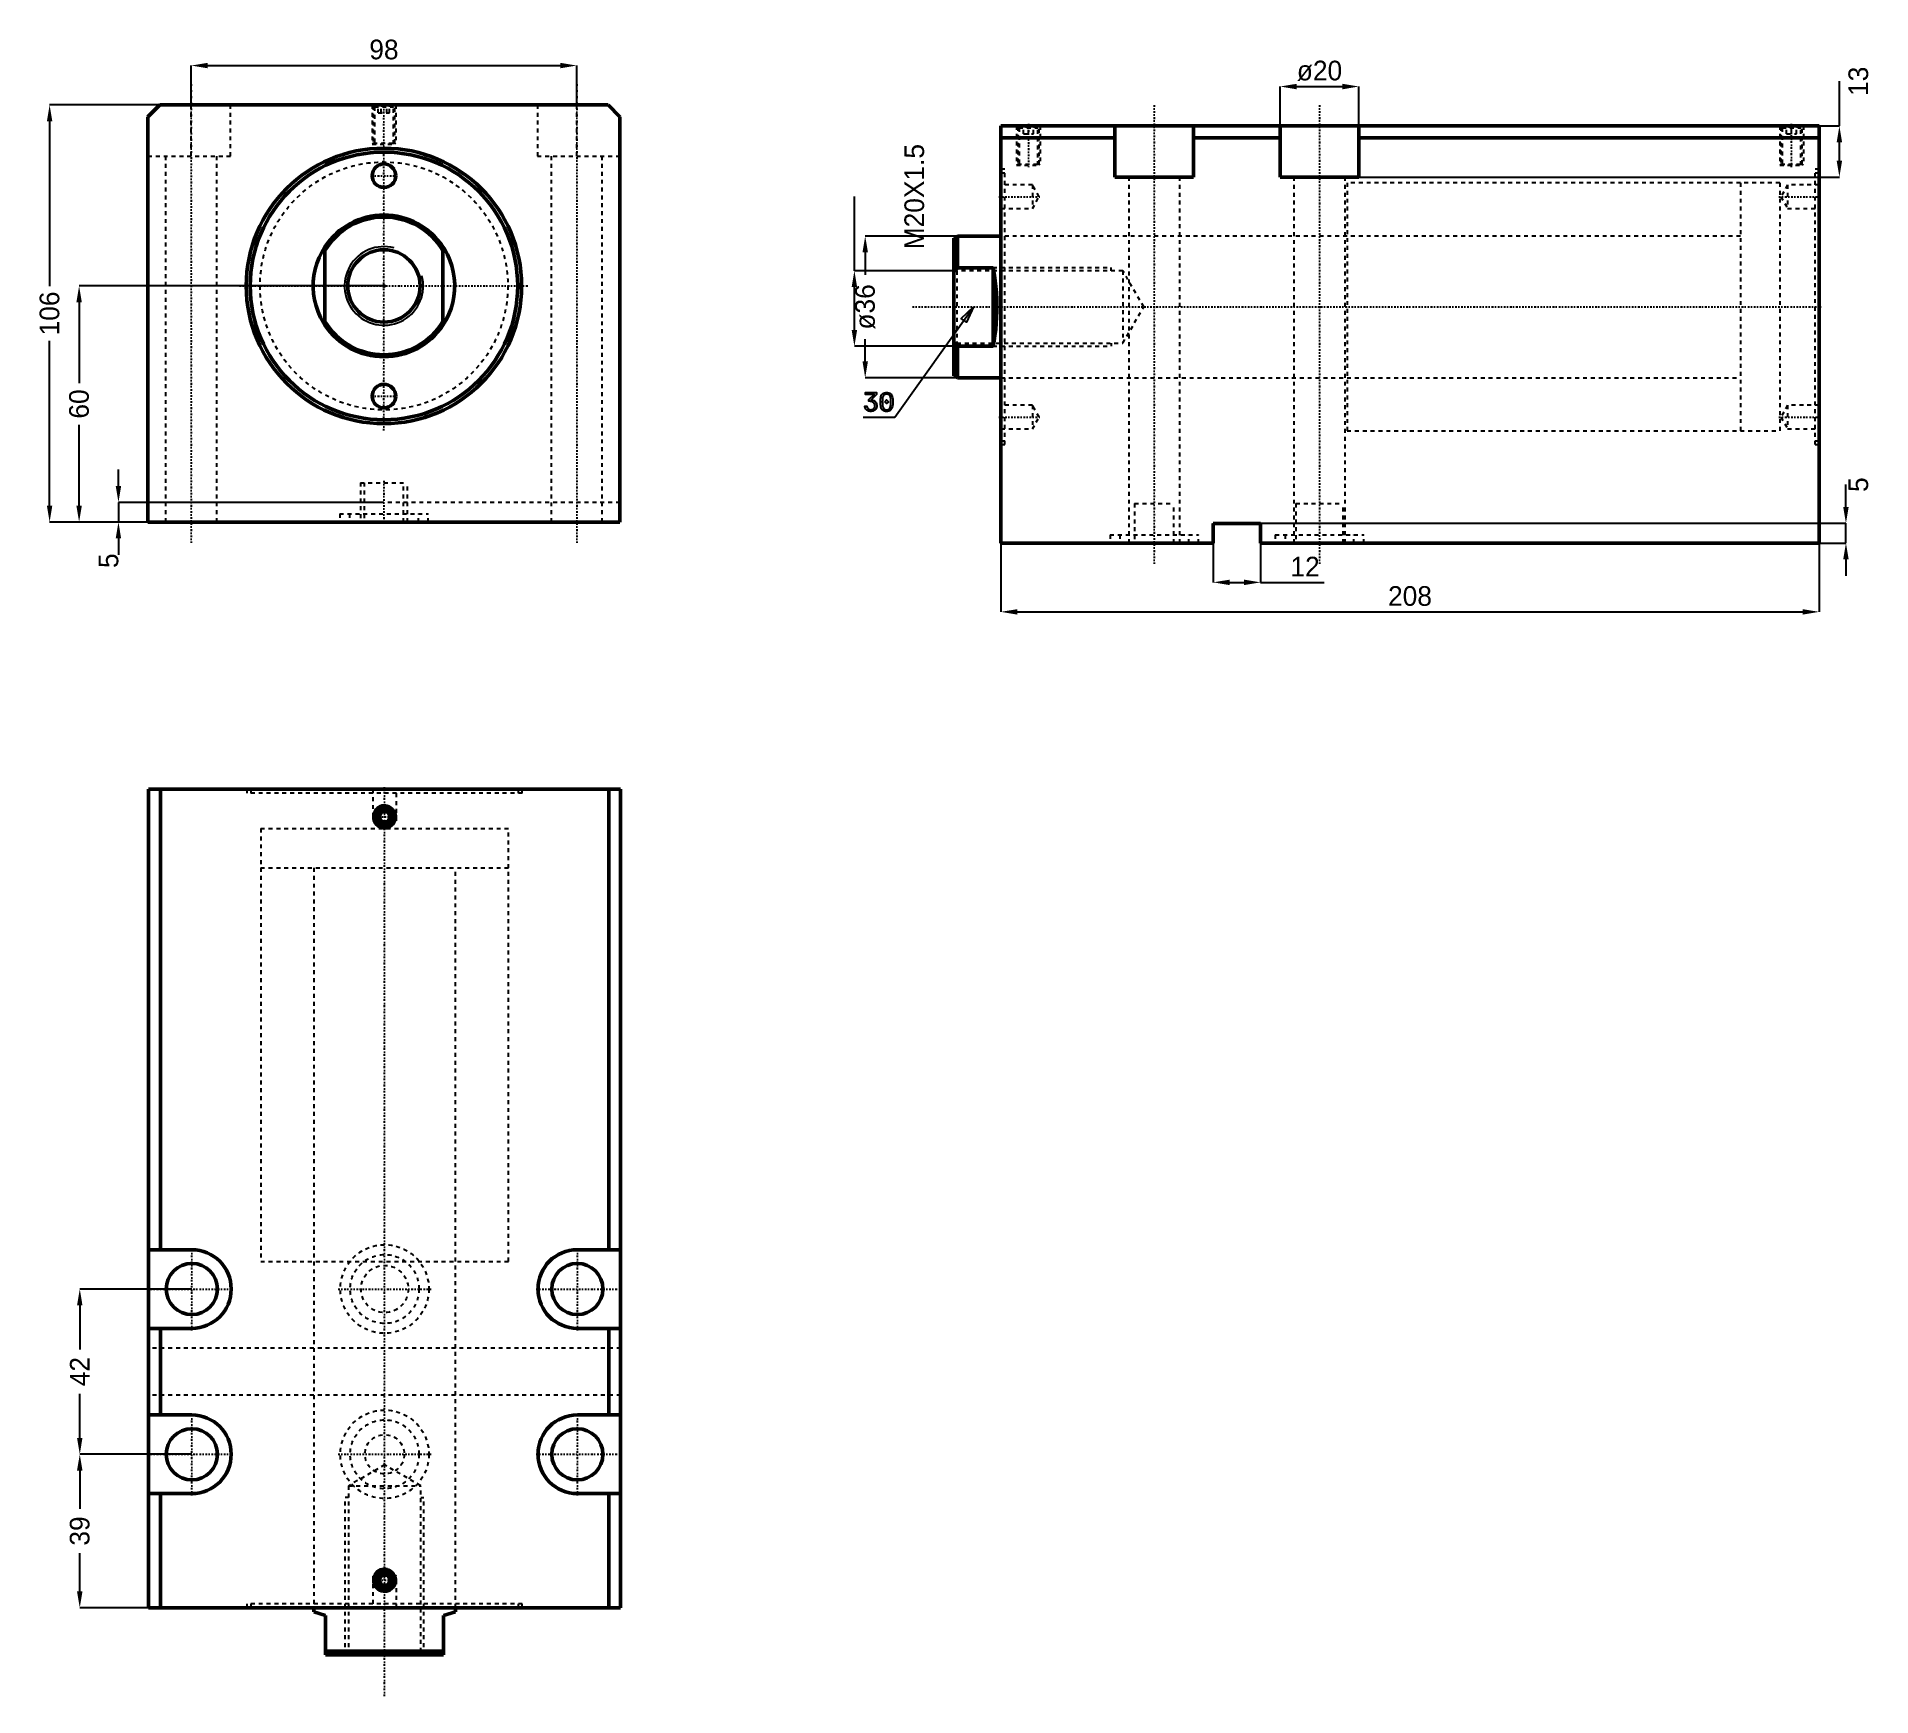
# Model space of a CAD drawing. Header units: millimetres. Extents: x -88 to 378, y -358 to 63.
import ezdxf

# ---------------------------------------------------------------- set-up
doc = ezdxf.new("R2010")
doc.units = ezdxf.units.MM
doc.linetypes.add('Center', pattern=[1.5, 0.45, -0.5, 0.05, -0.5])
doc.linetypes.add('Dashed', pattern=[2, 1, -1])
for name, color, linetype, lineweight in [('2d ConnectionPoints', 7, 'Continuous', 50), ('AM_0', 7, 'Continuous', 50), ('AM_5', 3, 'Continuous', 25), ('AM_7', 7, 'Center', 25), ('AM_9', 6, 'Dashed', 25)]:
    doc.layers.add(name, color=color, linetype=linetype, lineweight=lineweight)
doc.dimstyles.new('ISO-25', dxfattribs={"dimtxt": 2.5, "dimasz": 2.5, "dimexe": 1.25, "dimexo": 0.625, "dimtad": 1, "dimtxsty": 'Standard', "dimcen": 2.5, "dimadec": 0, "dimazin": 0, "dimtfac": 1, "dimtmove": 0, "dimatfit": 3, "dimfxl": 0, "dimarcsym": 0})

# ---------------------------------------------------------------- blocks, each defined once
blk = doc.blocks.new('1_JECX_MF_INLA_63_100_0_rod__0_in_JECX_MF_160_INLA_63_100_0__0')
at = {"layer": 'AM_0'}
for p, q in [((-15, -9.95), (-15, 9.95)), ((15, 9.95), (15, -9.95))]:
    blk.add_line(p, q, dxfattribs=at)
for points in [[(-15, 9.95), (-15.81, 8.6), (-16.5, 7.19), (-17.06, 5.73), (-17.5, 4.22), (-17.8, 2.68), (-17.97, 1.12), (-17.99, -0.45), (-17.89, -2.02), (-17.64, -3.57), (-17.26, -5.1), (-16.75, -6.58), (-16.12, -8.02), (-15.36, -9.39), (-15, -9.95)], [(15, -9.95), (15.81, -8.6), (16.5, -7.19), (17.06, -5.73), (17.5, -4.22), (17.8, -2.68), (17.97, -1.12), (17.99, 0.45), (17.89, 2.02), (17.64, 3.57), (17.26, 5.1), (16.75, 6.58), (16.12, 8.02), (15.36, 9.39), (15, 9.95)]]:
    blk.add_lwpolyline(points, dxfattribs=at)
blk.add_circle((0, 0), 9.19, dxfattribs=at)
for radius, start, end in [(18, 33.5573, 146.4427), (17.5, 31.0027, 148.9973), (17.5, 211.0027, 328.9973), (18, 213.5573, 326.4427)]:
    blk.add_arc((0, 0), radius, start, end, dxfattribs=at)
at = {"layer": 'AM_5'}
blk.add_arc((0, 0), 10, 75, 15, dxfattribs=at)
blk = doc.blocks.new('2_JECX_MF_EXLA_63_100_0_body__0_in_JECX_MF_160_INLA_63_100_0__0')
at = {"layer": 'AM_0'}
for p, q in [((-57, 46), (-60, 43)), ((-60, 43), (-60, -60)), ((57, 46), (-57, 46)), ((60, 43), (57, 46)), ((60, -60), (60, 43)), ((-60, -60), (60, -60))]:
    blk.add_line(p, q, dxfattribs=at)
for centre, radius in [((0, 0), 35), ((0, 0), 34), ((0, 28), 3), ((0, -28), 3)]:
    blk.add_circle(centre, radius, dxfattribs=at)
at = {"layer": 'AM_5', "linetype": 'Dashed'}
for p, q in [((-3, 46), (-3, 36)), ((3, 46), (3, 36))]:
    blk.add_line(p, q, dxfattribs=at)
at = {"layer": 'AM_7'}
for p, q in [((-49, 51.3), (-49, -65.3)), ((49, 51.3), (49, -65.3)), ((0, -36.75), (0, 46.5)), ((-3.15, 28), (3.15, 28)), ((-36.75, 0), (36.75, 0)), ((-3.15, -28), (3.15, -28)), ((0, -49.5), (0, -60.5))]:
    blk.add_line(p, q, dxfattribs=at)
at = {"layer": 'AM_9'}
for p, q in [((-49, 33), (-49, 46)), ((-39, 33), (-39, 46)), ((-3, 46), (-2.73, 45.73)), ((-2.73, 45.73), (-2.73, 36.27)), ((-2.73, 45.73), (2.73, 45.73)), ((-1.9, 46), (-2.4, 45.5)), ((-2.4, 45.5), (2.4, 45.5)), ((-2.4, 45.5), (-2.4, 36)), ((-1.44, 44), (-1.44, 46)), ((-1.44, 44), (1.44, 44)), ((-0.72, 44), (-0.72, 46)), ((0.72, 44), (0.72, 46)), ((1.44, 44), (1.44, 46)), ((2.4, 45.5), (1.9, 46)), ((2.4, 36), (2.4, 45.5)), ((2.73, 45.73), (3, 46)), ((2.73, 36.27), (2.73, 45.73)), ((39, 46), (39, 33)), ((49, 33), (49, 46)), ((-60, 33), (-39, 33)), ((-55.5, 33), (-55.5, -60)), ((-42.5, -60), (-42.5, 33)), ((-2.73, 36.27), (-3, 36)), ((-3, 36), (3, 36)), ((-2.73, 36.27), (2.73, 36.27)), ((3, 36), (2.73, 36.27)), ((39, 33), (60, 33)), ((42.5, 33), (42.5, -60)), ((55.5, -60), (55.5, 33)), ((-6, -50), (6, -50)), ((-6, -50), (-6, -60)), ((-5, -50), (-5, -60)), ((5, -60), (5, -50)), ((6, -60), (6, -50)), ((60, -55), (-60, -55)), ((-11.25, -57.9), (11.25, -57.9)), ((-11.25, -57.9), (-11.25, -60)), ((-8.75, -57.9), (-8.75, -60)), ((8.75, -60), (8.75, -57.9)), ((11.25, -60), (11.25, -57.9))]:
    blk.add_line(p, q, dxfattribs=at)
blk.add_circle((0, 0), 31.5, dxfattribs=at)
blk = doc.blocks.new('*D3')
at = {"layer": 'AM_5', "color": 0, "lineweight": -2}
for p, q in [((-49, 46), (-49, 56)), ((-44.83, 56), (44.83, 56)), ((49, 46), (49, 56))]:
    blk.add_line(p, q, dxfattribs=at)
at = {"layer": 'AM_5', "color": 0}
for points in [[(-44.83, 56.69), (-44.83, 55.31), (-49, 56)], [(44.83, 55.31), (44.83, 56.69), (49, 56)]]:
    blk.add_solid(points, dxfattribs=at)
at = {"layer": 'Defpoints', "color": 0}
for p in [(49, 56), (-49, 46), (49, 46)]:
    blk.add_point(p, dxfattribs=at)
at = {"layer": 'AM_5', "color": 0, "insert": (0, 60.05), "char_height": 5, "attachment_point": 5}
blk.add_mtext('98', dxfattribs=at)
blk = doc.blocks.new('*D4')
at = {"layer": 'AM_5', "color": 0, "lineweight": -2}
for p, q in [((-57, 46), (-85, 46)), ((-85, 41.83), (-85, -0.03)), ((-85, -55.83), (-85, -13.97)), ((-60, -60), (-85, -60))]:
    blk.add_line(p, q, dxfattribs=at)
at = {"layer": 'AM_5', "color": 0}
for points in [[(-84.31, 41.83), (-85.69, 41.83), (-85, 46)], [(-85.69, -55.83), (-84.31, -55.83), (-85, -60)]]:
    blk.add_solid(points, dxfattribs=at)
at = {"layer": 'Defpoints', "color": 0}
for p in [(-57, 46), (-85, -60), (-60, -60)]:
    blk.add_point(p, dxfattribs=at)
at = {"layer": 'AM_5', "color": 0, "insert": (-85, -7), "char_height": 5, "attachment_point": 5, "rotation": 90}
blk.add_mtext('106', dxfattribs=at)
blk = doc.blocks.new('*D5')
at = {"layer": 'AM_5', "color": 0, "lineweight": -2}
for p, q in [((0, 0), (-77.5, 0)), ((-77.5, -4.17), (-77.5, -24.69)), ((-77.5, -55.83), (-77.5, -35.31)), ((-60, -60), (-77.5, -60))]:
    blk.add_line(p, q, dxfattribs=at)
at = {"layer": 'AM_5', "color": 0}
for points in [[(-76.81, -4.17), (-78.19, -4.17), (-77.5, 0)], [(-78.19, -55.83), (-76.81, -55.83), (-77.5, -60)]]:
    blk.add_solid(points, dxfattribs=at)
at = {"layer": 'Defpoints', "color": 0}
for p in [(0, 0), (-77.5, -60), (-60, -60)]:
    blk.add_point(p, dxfattribs=at)
at = {"layer": 'AM_5', "color": 0, "insert": (-77.5, -30), "char_height": 5, "attachment_point": 5, "rotation": 90}
blk.add_mtext('60', dxfattribs=at)
blk = doc.blocks.new('*D6')
at = {"layer": 'AM_5', "color": 0, "lineweight": -2}
for p, q in [((-67.5, -50.83), (-67.5, -46.67)), ((0, -55), (-67.5, -55)), ((-67.5, -55), (-67.5, -60)), ((-60, -60), (-67.5, -60)), ((-67.5, -64.17), (-67.5, -68.33))]:
    blk.add_line(p, q, dxfattribs=at)
at = {"layer": 'AM_5', "color": 0}
for points in [[(-68.19, -50.83), (-66.81, -50.83), (-67.5, -55)], [(-66.81, -64.17), (-68.19, -64.17), (-67.5, -60)]]:
    blk.add_solid(points, dxfattribs=at)
at = {"layer": 'Defpoints', "color": 0}
for p in [(0, -55), (-67.5, -60), (-60, -60)]:
    blk.add_point(p, dxfattribs=at)
at = {"layer": 'AM_5', "color": 0, "insert": (-70, -69.83), "char_height": 5, "attachment_point": 5, "rotation": 90}
blk.add_mtext('5', dxfattribs=at)
blk = doc.blocks.new('1_JECX_MF_INLA_63_100_0_rod__0_in_JECX_MF_160_INLA_63_100_0__4')
at = {"layer": 'AM_0'}
for p, q in [((-18, 0), (-18, -1.03)), ((18, -1.03), (18, 0)), ((-15, -2), (-18, -1.03)), ((-15, -12), (-15, -2)), ((18, -1.03), (15, -2)), ((15, -2), (15, -12)), ((-15, -11), (15, -11)), ((-15, -12), (15, -12))]:
    blk.add_line(p, q, dxfattribs=at)
at = {"layer": 'AM_5', "linetype": 'Dashed'}
for p, q in [((-10, -12), (-10, 28)), ((-9.19, 28), (-10, 28)), ((9.19, 28), (10, 28)), ((10, -12), (10, 28))]:
    blk.add_line(p, q, dxfattribs=at)
at = {"layer": 'AM_7'}
blk.add_line((0, -22.5), (0, 208.5), dxfattribs=at)
at = {"layer": 'AM_9'}
for p, q in [((-31.5, 198), (31.5, 198)), ((-31.5, 198), (-31.5, 188)), ((31.5, 188), (31.5, 198)), ((-31.5, 188), (31.5, 188)), ((-18, 188), (-18, 0)), ((18, 0), (18, 188)), ((0, 36.3), (-9.19, 31)), ((9.19, 31), (0, 36.3)), ((-9.19, 31), (9.19, 31)), ((-9.19, 31), (-9.19, -11.19)), ((9.19, -11.19), (9.19, 31)), ((-9.19, -11.19), (-10, -12)), ((-9.19, -11.19), (9.19, -11.19)), ((10, -12), (9.19, -11.19))]:
    blk.add_line(p, q, dxfattribs=at)
blk = doc.blocks.new('2_JECX_MF_EXLA_63_100_0_body__0_in_JECX_MF_160_INLA_63_100_0__4')
at = {"layer": 'AM_0'}
for p, q in [((60, 208), (-60, 208)), ((-60, 208), (-60, 0)), ((-57, 208), (-57, 91)), ((57, 208), (57, 91)), ((60, 208), (60, 0)), ((-0.72, 202.25), (-1.44, 201)), ((-1.44, 201), (-0.72, 199.75)), ((0.72, 202.25), (-0.72, 202.25)), ((1.44, 201), (0.72, 202.25)), ((0.72, 199.75), (1.44, 201)), ((-0.72, 199.75), (0.72, 199.75)), ((-49, 91), (-60, 91)), ((60, 91), (49, 91)), ((-60, 71), (-49, 71)), ((-57, 71), (-57, 49)), ((49, 71), (60, 71)), ((57, 71), (57, 49)), ((-49, 49), (-60, 49)), ((60, 49), (49, 49)), ((-60, 29), (-49, 29)), ((-57, 29), (-57, 0)), ((49, 29), (60, 29)), ((57, 29), (57, 0)), ((-0.72, 8.25), (-1.44, 7)), ((-1.44, 7), (-0.72, 5.75)), ((0.72, 8.25), (-0.72, 8.25)), ((-0.72, 5.75), (0.72, 5.75)), ((1.44, 7), (0.72, 8.25)), ((0.72, 5.75), (1.44, 7)), ((60, 0), (-60, 0))]:
    blk.add_line(p, q, dxfattribs=at)
for centre, radius in [((0, 201), 2.73), ((0, 201), 2.4), ((0, 201), 1.9), ((-49, 81), 6.5), ((49, 81), 6.5), ((-49, 39), 6.5), ((49, 39), 6.5), ((0, 7), 2.73), ((0, 7), 2.4), ((0, 7), 1.9)]:
    blk.add_circle(centre, radius, dxfattribs=at)
for centre, start, end in [((-49, 81), 270, 90), ((49, 81), 90, 270), ((-49, 39), 270, 90), ((49, 39), 90, 270)]:
    blk.add_arc(centre, 10, start, end, dxfattribs=at)
at = {"layer": 'AM_5'}
for centre in [(0, 201), (0, 7)]:
    blk.add_arc(centre, 3, 75, 15, dxfattribs=at)
at = {"layer": 'AM_7'}
for p, q in [((-3.15, 201), (3.15, 201)), ((-49, 70.5), (-49, 91.5)), ((49, 70.5), (49, 91.5)), ((-59.5, 81), (-38.5, 81)), ((-11.81, 81), (11.81, 81)), ((38.5, 81), (59.5, 81)), ((-49, 28.5), (-49, 49.5)), ((49, 28.5), (49, 49.5)), ((-59.5, 39), (-38.5, 39)), ((-11.81, 39), (11.81, 39)), ((38.5, 39), (59.5, 39)), ((-3.15, 7), (3.15, 7))]:
    blk.add_line(p, q, dxfattribs=at)
at = {"layer": 'AM_9'}
for p, q in [((-35, 208), (-35, 207)), ((35, 207), (-35, 207)), ((-34, 208), (-34, 207)), ((-3, 208), (-3, 200)), ((3, 200), (3, 208)), ((34, 207), (34, 208)), ((35, 207), (35, 208)), ((-31.5, 198), (31.5, 198)), ((-31.5, 198), (-31.5, 88)), ((-3, 200), (3, 200)), ((-3, 200), (0, 198.27)), ((0, 198.27), (3, 200)), ((31.5, 88), (31.5, 198)), ((-31.5, 88), (31.5, 88)), ((-18, 88), (-18, 0)), ((18, 0), (18, 88)), ((60, 66), (-60, 66)), ((60, 54), (-60, 54)), ((0, 9.73), (-3, 8)), ((3, 8), (0, 9.73)), ((-3, 8), (3, 8)), ((-3, 8), (-3, 0)), ((3, 0), (3, 8)), ((35, 1), (-35, 1)), ((-35, 1), (-35, 0)), ((-34, 1), (-34, 0)), ((34, 0), (34, 1)), ((35, 0), (35, 1))]:
    blk.add_line(p, q, dxfattribs=at)
for centre, radius in [((0, 81), 11.25), ((0, 81), 8.75), ((0, 81), 6), ((0, 39), 11.25), ((0, 39), 8.75), ((0, 39), 5)]:
    blk.add_circle(centre, radius, dxfattribs=at)
blk = doc.blocks.new('*D12')
at = {"layer": 'AM_5', "color": 0, "lineweight": -2}
for p, q in [((-48.83, -254.91), (-77.33, -254.91)), ((-77.33, -259.08), (-77.33, -270.25)), ((-77.33, -292.75), (-77.33, -281.58)), ((-48.83, -296.91), (-77.33, -296.91))]:
    blk.add_line(p, q, dxfattribs=at)
at = {"layer": 'AM_5', "color": 0}
for points in [[(-78.03, -259.08), (-76.64, -259.08), (-77.33, -254.91)], [(-78.03, -292.75), (-76.64, -292.75), (-77.33, -296.91)]]:
    blk.add_solid(points, dxfattribs=at)
at = {"layer": 'Defpoints', "color": 0}
for p in [(-77.33, -254.91), (-48.83, -254.91), (-48.83, -296.91)]:
    blk.add_point(p, dxfattribs=at)
at = {"layer": 'AM_5', "color": 0, "insert": (-77.33, -275.91), "char_height": 5, "attachment_point": 5, "rotation": 90}
blk.add_mtext('42', dxfattribs=at)
blk = doc.blocks.new('*D13')
at = {"layer": 'AM_5', "color": 0, "lineweight": -2}
for p, q in [((-48.83, -296.91), (-77.33, -296.91)), ((-77.33, -301.08), (-77.33, -310.75)), ((-77.33, -331.75), (-77.33, -322.08)), ((-59.83, -335.91), (-77.33, -335.91))]:
    blk.add_line(p, q, dxfattribs=at)
at = {"layer": 'AM_5', "color": 0}
for points in [[(-78.03, -301.08), (-76.64, -301.08), (-77.33, -296.91)], [(-78.03, -331.75), (-76.64, -331.75), (-77.33, -335.91)]]:
    blk.add_solid(points, dxfattribs=at)
at = {"layer": 'Defpoints', "color": 0}
for p in [(-48.83, -296.91), (-77.33, -335.91), (-59.83, -335.91)]:
    blk.add_point(p, dxfattribs=at)
at = {"layer": 'AM_5', "color": 0, "insert": (-77.33, -316.41), "char_height": 5, "attachment_point": 5, "rotation": 90}
blk.add_mtext('39', dxfattribs=at)
blk = doc.blocks.new('1_JECX_MF_INLA_63_100_0_rod__0_in_JECX_MF_160_INLA_63_100_0__2')
at = {"layer": 'AM_0'}
for p, q in [((-11, 18), (-12, 17.5)), ((-12, 17.5), (-12, -17.5)), ((0, 18), (-11, 18)), ((-11, 18), (-11, 9.95)), ((-11, 9.95), (-12, 9.01)), ((-2, 9.95), (-11, 9.95)), ((-2, 9.95), (-2, -9.95)), ((-12, -9.01), (-11, -9.95)), ((-11, -9.95), (-2, -9.95)), ((-11, -9.95), (-11, -18)), ((-12, -17.5), (-11, -18)), ((-11, -18), (0, -18))]:
    blk.add_line(p, q, dxfattribs=at)
blk.add_lwpolyline([(-2, -9.95), (-1.74, -8.6), (-1.51, -7.19), (-1.33, -5.73), (-1.19, -4.22), (-1.09, -2.68), (-1.04, -1.12), (-1.03, 0.45), (-1.06, 2.02), (-1.14, 3.57), (-1.26, 5.1), (-1.43, 6.58), (-1.64, 8.02), (-1.88, 9.39), (-2, 9.95)], dxfattribs=at)
at = {"layer": 'AM_5', "linetype": 'Dashed'}
for p, q in [((-12, 10), (28, 10)), ((28, 9.19), (28, 10)), ((28, -9.19), (28, -10)), ((-12, -10), (28, -10))]:
    blk.add_line(p, q, dxfattribs=at)
at = {"layer": 'AM_7'}
blk.add_line((-22.5, 0), (208.5, 0), dxfattribs=at)
at = {"layer": 'AM_9'}
for p, q in [((198, 31.5), (188, 31.5)), ((188, 31.5), (188, -31.5)), ((198, 31.5), (198, -31.5)), ((188, 18), (0, 18)), ((-11.19, 9.19), (-12, 10)), ((31, 9.19), (-11.19, 9.19)), ((-11.19, 9.19), (-11.19, -9.19)), ((36.3, 0), (31, 9.19)), ((31, 9.19), (31, -9.19)), ((31, -9.19), (36.3, 0)), ((-12, -10), (-11.19, -9.19)), ((-11.19, -9.19), (31, -9.19)), ((0, -18), (188, -18)), ((188, -31.5), (198, -31.5))]:
    blk.add_line(p, q, dxfattribs=at)
blk = doc.blocks.new('2_JECX_MF_EXLA_63_100_0_body__0_in_JECX_MF_160_INLA_63_100_0__2')
at = {"layer": 'AM_0'}
for p, q in [((0, -60), (0, 46)), ((208, 46), (0, 46)), ((29, 43), (0, 43)), ((29, 33), (29, 46)), ((49, 33), (49, 46)), ((71, 43), (49, 43)), ((71, 33), (71, 46)), ((91, 33), (91, 46)), ((208, 43), (91, 43)), ((208, -60), (208, 46)), ((29, 33), (49, 33)), ((71, 33), (91, 33)), ((66, -55), (54, -55)), ((54, -55), (54, -60)), ((66, -60), (66, -55)), ((54, -60), (0, -60)), ((208, -60), (66, -60))]:
    blk.add_line(p, q, dxfattribs=at)
at = {"layer": 'AM_5', "linetype": 'Dashed'}
for p, q in [((4, 46), (4, 36)), ((10, 46), (10, 36)), ((198, 46), (198, 36)), ((204, 46), (204, 36))]:
    blk.add_line(p, q, dxfattribs=at)
at = {"layer": 'AM_7'}
for p, q in [((39, 51.3), (39, -65.3)), ((81, 51.3), (81, -65.3)), ((7, 46.5), (7, 35.5)), ((201, 35.5), (201, 46.5)), ((-0.49, 28), (10.22, 28)), ((197.78, 28), (208.49, 28)), ((-0.49, -28), (10.22, -28)), ((197.78, -28), (208.49, -28))]:
    blk.add_line(p, q, dxfattribs=at)
at = {"layer": 'AM_9'}
for p, q in [((4, 46), (4.27, 45.73)), ((4.27, 45.73), (4.27, 36.27)), ((4.27, 45.73), (9.73, 45.73)), ((5.1, 46), (4.6, 45.5)), ((4.6, 45.5), (4.6, 36)), ((4.6, 45.5), (9.4, 45.5)), ((5.75, 44), (5.75, 46)), ((5.75, 44), (8.25, 44)), ((7, 44), (7, 46)), ((8.25, 44), (8.25, 46)), ((9.4, 45.5), (8.9, 46)), ((9.4, 36), (9.4, 45.5)), ((9.73, 45.73), (10, 46)), ((9.73, 36.27), (9.73, 45.73)), ((198, 46), (198.27, 45.73)), ((198.27, 45.73), (198.27, 36.27)), ((198.27, 45.73), (203.73, 45.73)), ((199.1, 46), (198.6, 45.5)), ((198.6, 45.5), (203.4, 45.5)), ((198.6, 45.5), (198.6, 36)), ((199.75, 44), (199.75, 46)), ((199.75, 44), (202.25, 44)), ((201, 44), (201, 46)), ((202.25, 44), (202.25, 46)), ((203.4, 45.5), (202.9, 46)), ((203.4, 36), (203.4, 45.5)), ((203.73, 45.73), (204, 46)), ((203.73, 36.27), (203.73, 45.73)), ((1, 35), (0, 35)), ((1, 34), (0, 34)), ((1, -35), (1, 35)), ((4.27, 36.27), (4, 36)), ((4, 36), (10, 36)), ((4.27, 36.27), (9.73, 36.27)), ((10, 36), (9.73, 36.27)), ((32.5, 33), (32.5, -60)), ((45.5, -60), (45.5, 33)), ((74.5, 33), (74.5, -60)), ((87.5, -60), (87.5, 33)), ((198.27, 36.27), (198, 36)), ((198, 36), (204, 36)), ((198.27, 36.27), (203.73, 36.27)), ((204, 36), (203.73, 36.27)), ((207, -35), (207, 35)), ((208, 35), (207, 35)), ((208, 34), (207, 34)), ((8, 31), (0, 31)), ((9.73, 28), (8, 31)), ((8, 31), (8, 25)), ((8, 25), (9.73, 28)), ((198, 31.5), (88, 31.5)), ((88, 31.5), (88, -31.5)), ((198, 31.5), (198, -31.5)), ((200, 31), (198.27, 28)), ((198.27, 28), (200, 25)), ((208, 31), (200, 31)), ((200, 31), (200, 25)), ((0, 25), (8, 25)), ((200, 25), (208, 25)), ((88, 18), (0, 18)), ((0, -18), (88, -18)), ((8, -25), (0, -25)), ((9.73, -28), (8, -25)), ((8, -25), (8, -31)), ((200, -25), (198.27, -28)), ((208, -25), (200, -25)), ((200, -25), (200, -31)), ((0, -31), (8, -31)), ((8, -31), (9.73, -28)), ((88, -31.5), (198, -31.5)), ((198.27, -28), (200, -31)), ((200, -31), (208, -31)), ((0, -34), (1, -34)), ((0, -35), (1, -35)), ((207, -34), (208, -34)), ((207, -35), (208, -35)), ((34, -50), (44, -50)), ((34, -50), (34, -60)), ((44, -60), (44, -50)), ((75, -50), (87, -50)), ((75, -50), (75, -60)), ((87, -60), (87, -50)), ((27.75, -57.9), (50.25, -57.9)), ((27.75, -57.9), (27.75, -60)), ((30.25, -57.9), (30.25, -60)), ((47.75, -60), (47.75, -57.9)), ((50.25, -60), (50.25, -57.9)), ((69.75, -57.9), (92.25, -57.9)), ((69.75, -57.9), (69.75, -60)), ((72.25, -57.9), (72.25, -60)), ((89.75, -60), (89.75, -57.9)), ((92.25, -60), (92.25, -57.9))]:
    blk.add_line(p, q, dxfattribs=at)
blk = doc.blocks.new('*D24')
at = {"layer": 'AM_5', "color": 0, "lineweight": -2}
for p, q in [((227.85, 40.67), (227.85, 50.67)), ((232.02, 50.67), (243.68, 50.67)), ((247.85, 40.67), (247.85, 50.67))]:
    blk.add_line(p, q, dxfattribs=at)
at = {"layer": 'AM_5', "color": 0}
for points in [[(232.02, 51.36), (232.02, 49.97), (227.85, 50.67)], [(243.68, 51.36), (243.68, 49.97), (247.85, 50.67)]]:
    blk.add_solid(points, dxfattribs=at)
at = {"layer": 'Defpoints', "color": 0}
for p in [(247.85, 50.67), (227.85, 40.67), (247.85, 40.67)]:
    blk.add_point(p, dxfattribs=at)
at = {"layer": 'AM_5', "color": 0, "insert": (237.85, 54.67), "char_height": 5, "attachment_point": 5}
blk.add_mtext('ø20', dxfattribs=at)
blk = doc.blocks.new('*D25')
at = {"layer": 'AM_5', "color": 0, "lineweight": -2}
for p, q in [((370.02, 40.67), (370.02, 52)), ((247.85, 40.67), (370.02, 40.67)), ((370.02, 31.83), (370.02, 36.5)), ((247.85, 27.67), (370.02, 27.67))]:
    blk.add_line(p, q, dxfattribs=at)
at = {"layer": 'AM_5', "color": 0}
for points in [[(369.32, 36.5), (370.71, 36.5), (370.02, 40.67)], [(369.32, 31.83), (370.71, 31.83), (370.02, 27.67)]]:
    blk.add_solid(points, dxfattribs=at)
at = {"layer": 'Defpoints', "color": 0}
for p in [(247.85, 40.67), (370.02, 40.67), (247.85, 27.67)]:
    blk.add_point(p, dxfattribs=at)
at = {"layer": 'AM_5', "color": 0, "insert": (374.85, 52), "char_height": 5, "attachment_point": 5, "rotation": 90}
blk.add_mtext('13', dxfattribs=at)
blk = doc.blocks.new('*D26')
at = {"layer": 'AM_5', "color": 0, "lineweight": -2}
for p, q in [((156.85, -65.33), (156.85, -82.83)), ((364.85, -65.33), (364.85, -82.83)), ((161.02, -82.83), (360.68, -82.83))]:
    blk.add_line(p, q, dxfattribs=at)
at = {"layer": 'AM_5', "color": 0}
for points in [[(161.02, -82.14), (161.02, -83.53), (156.85, -82.83)], [(360.68, -82.14), (360.68, -83.53), (364.85, -82.83)]]:
    blk.add_solid(points, dxfattribs=at)
at = {"layer": 'Defpoints', "color": 0}
for p in [(156.85, -65.33), (364.85, -65.33), (364.85, -82.83)]:
    blk.add_point(p, dxfattribs=at)
at = {"layer": 'AM_5', "color": 0, "insert": (260.85, -78.83), "char_height": 5, "attachment_point": 5}
blk.add_mtext('208', dxfattribs=at)
blk = doc.blocks.new('*D27')
at = {"layer": 'AM_5', "color": 0, "lineweight": -2}
for p, q in [((145.85, 12.67), (122.35, 12.67)), ((122.35, 8.5), (122.35, 2.83)), ((122.35, -19.17), (122.35, -13.5)), ((145.85, -23.33), (122.35, -23.33))]:
    blk.add_line(p, q, dxfattribs=at)
at = {"layer": 'AM_5', "color": 0}
for points in [[(121.66, 8.5), (123.05, 8.5), (122.35, 12.67)], [(121.66, -19.17), (123.05, -19.17), (122.35, -23.33)]]:
    blk.add_solid(points, dxfattribs=at)
at = {"layer": 'Defpoints', "color": 0}
for p in [(122.35, 12.67), (145.85, 12.67), (145.85, -23.33)]:
    blk.add_point(p, dxfattribs=at)
at = {"layer": 'AM_5', "color": 0, "insert": (122.35, -5.33), "char_height": 5, "attachment_point": 5, "rotation": 90}
blk.add_mtext('ø36', dxfattribs=at)
blk = doc.blocks.new('*D28')
at = {"layer": 'AM_5', "color": 0, "lineweight": -2}
for p, q in [((210.85, -60.33), (210.85, -75.33)), ((222.85, -65.33), (222.85, -75.33)), ((215.02, -75.33), (218.68, -75.33)), ((222.85, -75.33), (239.02, -75.33))]:
    blk.add_line(p, q, dxfattribs=at)
at = {"layer": 'AM_5', "color": 0}
for points in [[(215.02, -74.64), (215.02, -76.03), (210.85, -75.33)], [(218.68, -74.64), (218.68, -76.03), (222.85, -75.33)]]:
    blk.add_solid(points, dxfattribs=at)
at = {"layer": 'Defpoints', "color": 0}
for p in [(210.85, -60.33), (222.85, -65.33), (222.85, -75.33)]:
    blk.add_point(p, dxfattribs=at)
at = {"layer": 'AM_5', "color": 0, "insert": (234.18, -71.33), "char_height": 5, "attachment_point": 5}
blk.add_mtext('12', dxfattribs=at)
blk = doc.blocks.new('*D29')
at = {"layer": 'AM_5', "color": 0, "lineweight": -2}
for p, q in [((371.68, -56.17), (371.68, -50.5)), ((210.85, -60.33), (371.68, -60.33)), ((371.68, -65.33), (371.68, -60.33)), ((222.85, -65.33), (371.68, -65.33)), ((371.68, -69.5), (371.68, -73.67))]:
    blk.add_line(p, q, dxfattribs=at)
at = {"layer": 'AM_5', "color": 0}
for points in [[(370.99, -56.17), (372.38, -56.17), (371.68, -60.33)], [(370.99, -69.5), (372.38, -69.5), (371.68, -65.33)]]:
    blk.add_solid(points, dxfattribs=at)
at = {"layer": 'Defpoints', "color": 0}
for p in [(210.85, -60.33), (222.85, -65.33), (371.68, -65.33)]:
    blk.add_point(p, dxfattribs=at)
at = {"layer": 'AM_5', "color": 0, "insert": (374.85, -50.5), "char_height": 5, "attachment_point": 5, "rotation": 90}
blk.add_mtext('5', dxfattribs=at)
blk = doc.blocks.new('*D30')
at = {"layer": 'AM_5', "color": 0, "lineweight": -2}
for p, q in [((119.6, 3.86), (119.6, 22.69)), ((145.66, 3.86), (119.6, 3.86)), ((119.6, -11.17), (119.6, -0.31)), ((144.85, -15.33), (119.6, -15.33))]:
    blk.add_line(p, q, dxfattribs=at)
at = {"layer": 'AM_5', "color": 0}
for points in [[(118.91, -0.31), (120.3, -0.31), (119.6, 3.86)], [(118.91, -11.17), (120.3, -11.17), (119.6, -15.33)]]:
    blk.add_solid(points, dxfattribs=at)
at = {"layer": 'Defpoints', "color": 0}
for p in [(145.66, 3.86), (119.6, -15.33), (144.85, -15.33)]:
    blk.add_point(p, dxfattribs=at)
at = {"layer": 'AM_5', "color": 0, "insert": (134.85, 22.69), "char_height": 5, "attachment_point": 5, "rotation": 90}
blk.add_mtext('M20X1.5', dxfattribs=at)

msp = doc.modelspace()

# ---------------------------------------------------------------- linework, layer by layer
at = {"layer": '2d ConnectionPoints'}
for p in [(0, 0), (156.851, -5.333), (0.168, -335.913)]:
    msp.add_point(p, dxfattribs=at)
at = {"layer": 'AM_5'}
for p, q in [((129.851, -33.333), (149.851, -5.333)), ((121.851, -33.333), (129.851, -33.333))]:
    msp.add_line(p, q, dxfattribs=at)
for points in [[(149.851, -5.333), (148.107, -9.208), (146.751, -8.239), (149.851, -5.333)], [(122.783, -30.526), (122.783, -30.526), (122.789, -30.637), (122.818, -30.791), (122.818, -30.791), (122.872, -30.933), (122.922, -31.02), (122.922, -31.02), (122.981, -31.101), (123.083, -31.207), (123.083, -31.207), (123.202, -31.296), (123.29, -31.345), (123.29, -31.345), (123.384, -31.386), (123.529, -31.431), (123.529, -31.431), (123.68, -31.455), (123.784, -31.459), (123.784, -31.459), (123.895, -31.455), (124.055, -31.43), (124.055, -31.43), (124.209, -31.385), (124.308, -31.344), (124.308, -31.344), (124.401, -31.294), (124.527, -31.204), (124.527, -31.204), (124.635, -31.097), (124.698, -31.016), (124.698, -31.016), (124.75, -30.928), (124.807, -30.787), (124.807, -30.787), (124.838, -30.634), (124.844, -30.526), (124.844, -30.526), (124.836, -30.373), (124.793, -30.16), (124.793, -30.16), (124.713, -29.97), (124.639, -29.855), (124.639, -29.855), (124.551, -29.751), (124.397, -29.615), (124.397, -29.615), (124.215, -29.503), (124.079, -29.443), (124.079, -29.443), (123.932, -29.393), (123.699, -29.339), (123.699, -29.339), (123.448, -29.31), (123.271, -29.304), (123.271, -28.849), (124.59, -27.556), (122.387, -27.556), (122.387, -27.12), (125.208, -27.12), (125.208, -27.575), (123.859, -28.908), (123.859, -28.908), (124.153, -28.976), (124.528, -29.123), (124.528, -29.123), (124.823, -29.324), (124.976, -29.488), (124.976, -29.488), (125.097, -29.671), (125.228, -29.968), (125.228, -29.968), (125.299, -30.294), (125.312, -30.526), (125.312, -30.526), (125.303, -30.695), (125.255, -30.929), (125.255, -30.929), (125.166, -31.142), (125.084, -31.272), (125.084, -31.272), (124.988, -31.392), (124.824, -31.547), (124.824, -31.547), (124.636, -31.675), (124.498, -31.745), (124.498, -31.745), (124.353, -31.803), (124.13, -31.865), (124.13, -31.865), (123.901, -31.898), (123.745, -31.904), (123.745, -31.904), (123.594, -31.898), (123.375, -31.865), (123.375, -31.865), (123.164, -31.804), (123.029, -31.747), (123.029, -31.747), (122.901, -31.678), (122.728, -31.551), (122.728, -31.551), (122.579, -31.396), (122.493, -31.277), (122.493, -31.277), (122.419, -31.147), (122.34, -30.934), (122.34, -30.934), (122.298, -30.697), (122.289, -30.526), (122.783, -30.526)], [(127.797, -31.898), (127.797, -31.898), (127.552, -31.886), (127.23, -31.823), (127.23, -31.823), (126.961, -31.707), (126.813, -31.599), (126.813, -31.599), (126.685, -31.47), (126.527, -31.244), (126.527, -31.244), (126.409, -30.978), (126.353, -30.778), (126.353, -30.778), (126.31, -30.559), (126.264, -30.188), (126.264, -30.188), (126.239, -29.768), (126.234, -29.46), (126.234, -29.46), (126.239, -29.16), (126.264, -28.749), (126.264, -28.749), (126.311, -28.384), (126.354, -28.167), (126.354, -28.167), (126.411, -27.969), (126.53, -27.705), (126.53, -27.705), (126.689, -27.481), (126.818, -27.353), (126.818, -27.353), (126.966, -27.246), (127.234, -27.13), (127.234, -27.13), (127.554, -27.067), (127.797, -27.055), (127.797, -27.055), (128.042, -27.067), (128.363, -27.13), (128.363, -27.13), (128.632, -27.246), (128.781, -27.353), (128.781, -27.353), (128.909, -27.481), (129.068, -27.705), (129.068, -27.705), (129.188, -27.968), (129.245, -28.165), (129.245, -28.165), (129.289, -28.382), (129.337, -28.747), (129.337, -28.747), (129.362, -29.159), (129.367, -29.46), (129.367, -29.46), (129.362, -29.764), (129.336, -30.18), (129.336, -30.18), (129.286, -30.549), (129.24, -30.77), (129.24, -30.77), (129.181, -30.972), (129.059, -31.24), (129.059, -31.24), (128.898, -31.468), (128.769, -31.597), (128.769, -31.597), (128.62, -31.706), (128.354, -31.823), (128.354, -31.823), (128.037, -31.886), (127.797, -31.898)], [(127.797, -31.469), (127.797, -31.469), (127.969, -31.459), (128.194, -31.404), (128.194, -31.404), (128.383, -31.303), (128.488, -31.209), (128.488, -31.209), (128.579, -31.098), (128.69, -30.906), (128.69, -30.906), (128.774, -30.683), (128.813, -30.517), (128.813, -30.517), (128.843, -30.336), (128.875, -30.037), (128.875, -30.037), (128.893, -29.702), (128.896, -29.46), (128.896, -29.46), (128.893, -29.204), (128.878, -28.858), (128.878, -28.858), (128.849, -28.558), (128.823, -28.383), (128.823, -28.383), (128.787, -28.225), (128.708, -28.015), (128.708, -28.015), (128.6, -27.834), (128.511, -27.731), (128.511, -27.731), (128.406, -27.645), (128.213, -27.551), (128.213, -27.551), (127.978, -27.501), (127.797, -27.491), (127.797, -27.491), (127.618, -27.501), (127.385, -27.551), (127.385, -27.551), (127.193, -27.645), (127.089, -27.731), (127.089, -27.731), (127.001, -27.834), (126.893, -28.015), (126.893, -28.015), (126.814, -28.225), (126.779, -28.383), (126.779, -28.383), (126.752, -28.558), (126.724, -28.858), (126.724, -28.858), (126.708, -29.204), (126.705, -29.46), (126.705, -29.46), (126.709, -29.705), (126.725, -30.041), (126.725, -30.041), (126.756, -30.34), (126.785, -30.52), (126.785, -30.52), (126.823, -30.685), (126.905, -30.907), (126.905, -30.907), (127.015, -31.098), (127.105, -31.209), (127.105, -31.209), (127.21, -31.303), (127.399, -31.404), (127.399, -31.404), (127.625, -31.459), (127.797, -31.469)], [(127.362, -29.46), (127.797, -28.973), (128.233, -29.46), (127.797, -29.902), (127.362, -29.46)]]:
    msp.add_lwpolyline(points, dxfattribs=at)

# ---------------------------------------------------------------- block references
for name, p in [('2_JECX_MF_EXLA_63_100_0_body__0_in_JECX_MF_160_INLA_63_100_0__0', (0, 0)), ('2_JECX_MF_EXLA_63_100_0_body__0_in_JECX_MF_160_INLA_63_100_0__2', (156.851, -5.333)), ('1_JECX_MF_INLA_63_100_0_rod__0_in_JECX_MF_160_INLA_63_100_0__2', (156.851, -5.333)), ('1_JECX_MF_INLA_63_100_0_rod__0_in_JECX_MF_160_INLA_63_100_0__0', (0, 0)), ('2_JECX_MF_EXLA_63_100_0_body__0_in_JECX_MF_160_INLA_63_100_0__4', (0.168, -335.913)), ('1_JECX_MF_INLA_63_100_0_rod__0_in_JECX_MF_160_INLA_63_100_0__4', (0.168, -335.913))]:
    msp.add_blockref(name, p)

# ---------------------------------------------------------------- dimensions: what is measured, and where the dimension line sits
for base, p1, p2, text, picture, middle in [((49, 56), (-49, 46), (49, 46), '98', '*D3', (0, 56)), ((247.851, 50.667), (227.851, 40.667), (247.851, 40.667), 'ø20', '*D24', (237.851, 50.667)), ((222.851, -75.333), (210.851, -60.333), (222.851, -65.333), '12', '*D28', (234.184, -75.333)), ((364.851, -82.833), (156.851, -65.333), (364.851, -65.333), '208', '*D26', (260.851, -82.833))]:
    dim = msp.add_linear_dim(base=base, p1=p1, p2=p2, text=text, dimstyle='ISO-25', override={"dimtxt": 5, "dimasz": 4.166667, "dimexe": 0, "dimexo": 0, "dimgap": 1.5}, dxfattribs=at)
    dim.commit()
    dim.dimension.update_dxf_attribs({"geometry": picture, "text_midpoint": middle, "dimtype": 160})
for base, p1, p2, text, picture, middle in [((370.017, 40.667), (247.851, 27.667), (247.851, 40.667), '13', '*D25', (374.851, 52)), ((-85, -60), (-57, 46), (-60, -60), '106', '*D4', (-85, -7)), ((119.601, -15.333), (145.663, 3.855), (144.851, -15.333), 'M20X1.5', '*D30', (134.851, 22.688)), ((122.351, 12.667), (145.851, -23.333), (145.851, 12.667), 'ø36', '*D27', (122.351, -5.333)), ((-77.5, -60), (0, 0), (-60, -60), '60', '*D5', (-77.5, -30)), ((-67.5, -60), (0, -55), (-60, -60), '5', '*D6', (-70, -69.833)), ((371.684, -65.333), (210.851, -60.333), (222.851, -65.333), '5', '*D29', (374.851, -50.5)), ((-77.332, -254.913), (-48.832, -296.913), (-48.832, -254.913), '42', '*D12', (-77.332, -275.913)), ((-77.332, -335.913), (-48.832, -296.913), (-59.832, -335.913), '39', '*D13', (-77.332, -316.413))]:
    dim = msp.add_linear_dim(base=base, p1=p1, p2=p2, angle=90, text=text, dimstyle='ISO-25', override={"dimtxt": 5, "dimasz": 4.166667, "dimexe": 0, "dimexo": 0, "dimgap": 1.5}, dxfattribs=at)
    dim.commit()
    dim.dimension.update_dxf_attribs({"geometry": picture, "text_midpoint": middle, "dimtype": 160, "text_rotation": 90})

doc.saveas('drawing.dxf')
